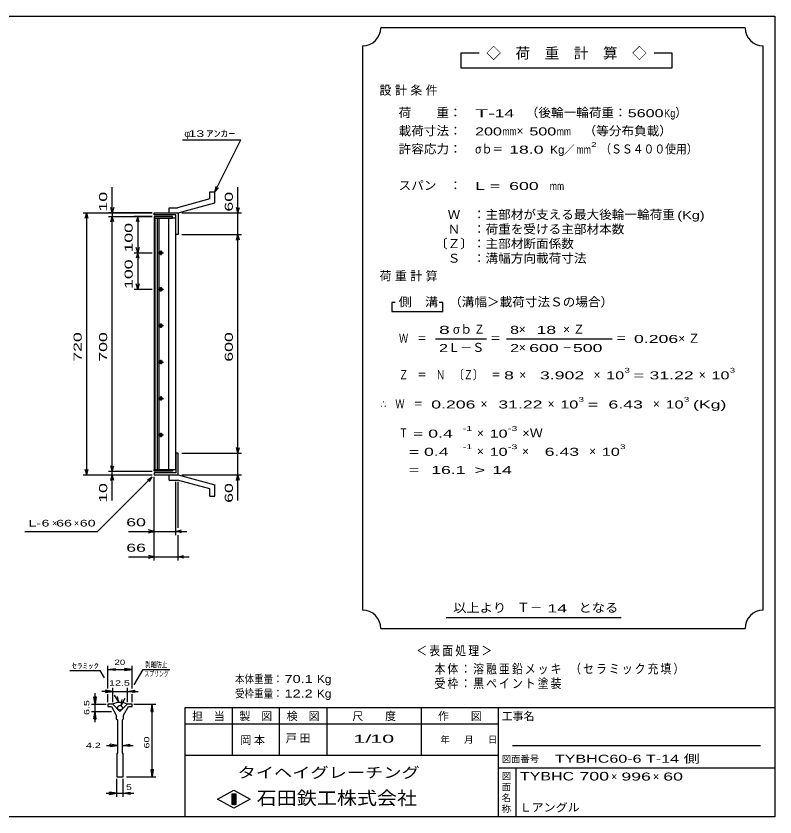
# Model space of a CAD drawing. Units: millimetres, scale not verified. Extents: x -1820 to 1724, y -1285 to 1059.
# Drawn here: x -359 to 1724, y -1141 to 1059 of the extents above; entities that cross this region are included whole.
import ezdxf
from ezdxf.enums import TextEntityAlignment as Align

# ---------------------------------------------------------------- set-up
doc = ezdxf.new("R2010")
doc.units = ezdxf.units.MM
doc.header["$LTSCALE"] = 10
for name, color, linetype, lineweight in [('0_2', 150, 'Continuous', 25), ('16', 3, 'Continuous', 25), ('19', 6, 'Continuous', 25), ('22', 2, 'Continuous', 25), ('32', 4, 'Continuous', 25)]:
    doc.layers.add(name, color=color, linetype=linetype, lineweight=lineweight)
doc.styles.add('ベクトル', font='')
doc.styles.get('ベクトル').set_extended_font_data('ベクトル')

msp = doc.modelspace()

# ---------------------------------------------------------------- linework, layer by layer
at = {"layer": '0_2'}
for p, q in [((-1736, 1059), (1724, 1059)), ((1724, 1059), (1724, -1141)), ((1724, -841), (104, -841)), ((104, -841), (104, -1141)), ((234, -841), (234, -971)), ((364, -971), (364, -841)), ((494, -841), (494, -971)), ((754, -971), (754, -841)), ((964, -841), (964, -1141)), ((964, -886), (104, -886)), ((1684, -946), (1004, -946)), ((104, -971), (964, -971)), ((964, -1006), (1724, -1006)), ((1014, -1141), (1014, -1006)), ((194, -1092), (239, -1067)), ((234, -1077), (244, -1077)), ((234, -1107), (234, -1077)), ((234, -1077), (236, -1077)), ((236, -1077), (236, -1107)), ((238, -1107), (238, -1077)), ((238, -1077), (240, -1077)), ((239, -1067), (284, -1092)), ((240, -1077), (240, -1107)), ((242, -1107), (242, -1077)), ((242, -1077), (244, -1077)), ((244, -1077), (244, -1107)), ((244, -1077), (244, -1107)), ((239, -1117), (194, -1092)), ((284, -1092), (239, -1117)), ((244, -1107), (234, -1107)), ((236, -1107), (238, -1107)), ((240, -1107), (242, -1107)), ((1724, -1141), (-1736, -1141))]:
    msp.add_line(p, q, dxfattribs=at)
at = {"layer": '16'}
for p, q in [((70, 508.5), (20, 508.5)), ((20, 508.5), (20, 504)), ((70, 504), (70, 508.5)), ((20, 504), (70, 504)), ((20, 504), (20, -187)), ((80, 504), (20, 504)), ((22, 504), (22, -187)), ((29, -187), (29, 504)), ((33, 504), (33, -187)), ((60, -187), (60, 504)), ((80, -187), (80, 504)), ((30, 408.5), (46, 408.5)), ((40, 411.5), (36, 411.5)), ((36, 405.5), (40, 405.5)), ((38, 414.5), (38, 402.5)), ((30, 308.5), (46, 308.5)), ((40, 311.5), (36, 311.5)), ((38, 314.5), (38, 302.5)), ((36, 305.5), (40, 305.5)), ((30, 208.5), (46, 208.5)), ((40, 211.5), (36, 211.5)), ((36, 205.5), (40, 205.5)), ((38, 214.5), (38, 202.5)), ((40, 111.5), (36, 111.5)), ((38, 114.5), (38, 102.5)), ((30, 108.5), (46, 108.5)), ((36, 105.5), (40, 105.5)), ((30, 8.5), (46, 8.5)), ((40, 11.5), (36, 11.5)), ((36, 5.5), (40, 5.5)), ((38, 14.5), (38, 2.5)), ((38, -85.5), (38, -97.5)), ((30, -91.5), (46, -91.5)), ((40, -88.5), (36, -88.5)), ((36, -94.5), (40, -94.5)), ((20, -187), (70, -187)), ((20, -191.5), (20, -187)), ((20, -187), (80, -187)), ((70, -191.5), (20, -191.5)), ((70, -187), (70, -191.5))]:
    msp.add_line(p, q, dxfattribs=at)
for centre, radius, start, end in [((36, 408.5), 3, 90, 270), ((38, 408.5), 4, 46.6, 133.4), ((38, 408.5), 4, 226.6, 313.4), ((40, 408.5), 3, 270, 90), ((36, 308.5), 3, 90, 270), ((38, 308.5), 4, 46.6, 133.4), ((40, 308.5), 3, 270, 90), ((38, 308.5), 4, 226.6, 313.4), ((36, 208.5), 3, 90, 270), ((38, 208.5), 4, 46.6, 133.4), ((38, 208.5), 4, 226.6, 313.4), ((40, 208.5), 3, 270, 90), ((36, 108.5), 3, 90, 270), ((38, 108.5), 4, 46.6, 133.4), ((40, 108.5), 3, 270, 90), ((38, 108.5), 4, 226.6, 313.4), ((36, 8.5), 3, 90, 270), ((38, 8.5), 4, 46.6, 133.4), ((38, 8.5), 4, 226.6, 313.4), ((40, 8.5), 3, 270, 90), ((38, -91.5), 4, 46.6, 133.4), ((36, -91.5), 3, 90, 270), ((38, -91.5), 4, 226.6, 313.4), ((40, -91.5), 3, 270, 90)]:
    msp.add_arc(centre, radius, start, end, dxfattribs=at)
at = {"layer": '19'}
for p, q in [((173, 576.5), (187, 576.5)), ((173, 556.5), (173, 576.5)), ((187, 545.5), (187, 576.5)), ((173, 556.5), (84, 532.5)), ((61, 532.5), (84, 532.5)), ((61, 518.5), (61, 532.5)), ((86, 518.5), (187, 545.5)), ((20, 512.5), (20, 518.5)), ((20, 518.5), (85, 518.5)), ((80, 512.5), (20, 512.5)), ((61, 518.5), (86, 518.5)), ((80, 458.5), (80, 512.5)), ((85, 518.5), (86, 517.5)), ((86, 517.5), (86, 458.5)), ((86, 458.5), (80, 458.5)), ((86, -141.5), (80, -141.5)), ((80, -141.5), (80, -195.5)), ((86, -200.5), (86, -141.5)), ((20, -195.5), (20, -201.5)), ((80, -195.5), (20, -195.5)), ((20, -201.5), (85, -201.5)), ((61, -201.5), (86, -201.5)), ((61, -215.5), (61, -201.5)), ((61, -215.5), (84, -215.5)), ((173, -239.5), (84, -215.5)), ((85, -201.5), (86, -200.5)), ((86, -201.5), (187, -228.5)), ((173, -259.5), (173, -239.5)), ((187, -259.5), (187, -228.5)), ((173, -259.5), (187, -259.5))]:
    msp.add_line(p, q, dxfattribs=at)
at = {"layer": '22', "color": 4}
for p, q in [((1642, 1027), (642, 1027)), ((592, 977), (592, -573)), ((1692, -573), (1692, 977)), ((912, 957), (862, 957)), ((862, 957), (862, 917)), ((1442, 957), (1392, 957)), ((1442, 917), (1442, 957)), ((862, 917), (1442, 917)), ((98, 718.5), (258, 718.5)), ((187, 576.5), (258, 718.5)), ((-95, 518.5), (-95, 588.5)), ((187, 576.5), (190, 591.1)), ((187, 576.5), (197, 587.5)), ((250, 518.5), (250, 588.5)), ((-95, 518.5), (-99, 533.5)), ((-91, 533.5), (-95, 518.5)), ((250, 518.5), (246, 533.5)), ((250, 518.5), (254, 533.5)), ((-175, 518.5), (15, 518.5)), ((-169, 503.5), (-165, 518.5)), ((-161, 503.5), (-165, 518.5)), ((-165, -201.5), (-165, 518.5)), ((15, 518.5), (-105, 518.5)), ((-105, 508.5), (15, 508.5)), ((-99, 493.5), (-95, 508.5)), ((-95, 518.5), (-95, 508.5)), ((-91, 493.5), (-95, 508.5)), ((-95, -191.5), (-95, 508.5)), ((15, 508.5), (-35, 508.5)), ((-25, 508.5), (-29, 493.5)), ((-21, 493.5), (-25, 508.5)), ((-25, 508.5), (-25, 408.5)), ((96, 518.5), (260, 518.5)), ((250, 458.5), (250, 518.5)), ((96, 458.5), (260, 458.5)), ((246, 443.5), (250, 458.5)), ((254, 443.5), (250, 458.5)), ((250, -141.5), (250, 458.5)), ((-25, 408.5), (-29, 423.5)), ((-21, 423.5), (-25, 408.5)), ((-35, 408.5), (15, 408.5)), ((-25, 408.5), (-29, 393.5)), ((-21, 393.5), (-25, 408.5)), ((-25, 408.5), (-25, 308.5)), ((-35, 308.5), (15, 308.5)), ((-25, 308.5), (-29, 323.5)), ((-21, 323.5), (-25, 308.5)), ((682, 272), (672, 272)), ((672, 272), (672, 247)), ((812, 272), (802, 272)), ((812, 247), (812, 272)), ((672, 247), (812, 247)), ((792, 172), (932, 172)), ((987, 172), (1277, 172)), ((250, -141.5), (246, -126.5)), ((250, -141.5), (254, -126.5)), ((96, -141.5), (260, -141.5)), ((250, -201.5), (250, -141.5)), ((-165, -201.5), (-169, -186.5)), ((-165, -201.5), (-161, -186.5)), ((-105, -191.5), (15, -191.5)), ((-95, -191.5), (-99, -176.5)), ((-95, -191.5), (-91, -176.5)), ((-95, -201.5), (-95, -191.5)), ((-175, -201.5), (15, -201.5)), ((-135, -356.5), (15, -206.5)), ((-105, -201.5), (15, -201.5)), ((-99, -216.5), (-95, -201.5)), ((-91, -216.5), (-95, -201.5)), ((-95, -271.5), (-95, -201.5)), ((2, -214.5), (15, -206.5)), ((7, -219.5), (15, -206.5)), ((20, -366.5), (20, -206.5)), ((20, -436.5), (20, -206.5)), ((96, -201.5), (260, -201.5)), ((246, -216.5), (250, -201.5)), ((254, -216.5), (250, -201.5)), ((250, -271.5), (250, -201.5)), ((80, -366.5), (80, -220.5)), ((86, -346.5), (86, -220.5)), ((-335, -356.5), (-135, -356.5)), ((-50, -356.5), (20, -356.5)), ((20, -356.5), (5, -352.5)), ((5, -360.5), (20, -356.5)), ((20, -356.5), (80, -356.5)), ((80, -356.5), (95, -352.5)), ((95, -360.5), (80, -356.5)), ((80, -356.5), (110, -356.5)), ((86, -436.5), (86, -366.5)), ((-50, -426.5), (20, -426.5)), ((20, -426.5), (5, -422.5)), ((5, -430.5), (20, -426.5)), ((20, -426.5), (86, -426.5)), ((86, -426.5), (101, -422.5)), ((101, -430.5), (86, -426.5)), ((86, -426.5), (116, -426.5)), ((822, -593), (1302, -593)), ((642, -623), (1642, -623))]:
    msp.add_line(p, q, dxfattribs=at)
for centre, start, end in [((592, 1027), 270, 0), ((1692, 1027), 180, 270), ((592, -623), 0, 90), ((1692, -623), 90, 180)]:
    msp.add_arc(centre, 50, start, end, dxfattribs=at)
at = {"layer": '32'}
for p, q in [((-211.38, -739.01), (-128.05, -739.01)), ((-116.38, -759.01), (-128.05, -739.01)), ((-107.05, -788.01), (-107.05, -726.01)), ((-107.05, -736.01), (-87.05, -733.01)), ((-87.05, -739.01), (-107.05, -736.01)), ((-107.05, -736.01), (-40.38, -736.01)), ((-87.05, -739.01), (-87.05, -733.01)), ((-40.38, -736.01), (-60.38, -733.01)), ((-60.38, -739.01), (-60.38, -733.01)), ((-60.38, -739.01), (-40.38, -736.01)), ((-40.38, -788.01), (-40.38, -726.01)), ((-34.38, -777.68), (-10.04, -735.68)), ((-10.04, -735.68), (63.29, -735.68)), ((-93.71, -826.01), (-93.71, -786.01)), ((-53.71, -786.01), (-53.71, -826.01)), ((-142.05, -831.01), (-145.05, -811.01)), ((-145.05, -811.01), (-139.05, -811.01)), ((-142.05, -831.01), (-142.05, -801.01)), ((-139.05, -811.01), (-142.05, -831.01)), ((-93.71, -796.01), (-123.71, -796.01)), ((-93.71, -796.01), (-113.71, -793.01)), ((-113.71, -793.01), (-113.71, -799.01)), ((-113.71, -799.01), (-93.71, -796.01)), ((-107.05, -826.01), (-107.05, -804.01)), ((-93.71, -796.01), (-53.71, -796.01)), ((-77.05, -826.01), (-88.71, -806.01)), ((-77.05, -826.01), (-80.71, -810.35)), ((-53.71, -796.01), (-33.71, -793.01)), ((-33.71, -799.01), (-53.71, -796.01)), ((-53.71, -796.01), (-23.71, -796.01)), ((-40.38, -826.01), (-40.38, -804.01)), ((-33.71, -793.01), (-33.71, -799.01)), ((-152.05, -831.01), (-112.05, -831.01)), ((-142.05, -851.01), (-142.05, -831.01)), ((-107.05, -831.01), (-107.05, -837.68)), ((-93.71, -831.01), (-107.05, -831.01)), ((-73.71, -851.01), (-93.71, -831.01)), ((-53.71, -831.01), (-73.71, -851.01)), ((-70.38, -834.35), (-59.04, -814.35)), ((-70.38, -834.35), (-68.04, -818.35)), ((-40.38, -831.01), (-53.71, -831.01)), ((-40.38, -837.68), (-40.38, -831.01)), ((-35.38, -831.01), (24.62, -831.01)), ((11.62, -851.01), (14.62, -831.01)), ((17.62, -851.01), (14.62, -831.01)), ((14.62, -1031.01), (14.62, -831.01)), ((-152.05, -851.01), (-97.05, -851.01)), ((-145.05, -871.01), (-142.05, -851.01)), ((-139.05, -871.01), (-142.05, -851.01)), ((-142.05, -881.01), (-142.05, -851.01)), ((-107.05, -837.68), (-97.05, -837.68)), ((-97.05, -837.68), (-83.71, -861.01)), ((-63.71, -861.01), (-50.38, -837.68)), ((-50.38, -837.68), (-40.38, -837.68)), ((11.62, -851.01), (17.62, -851.01)), ((-145.05, -871.01), (-139.05, -871.01)), ((-83.71, -861.01), (-83.71, -871.01)), ((-83.71, -871.01), (-80.38, -874.35)), ((-80.38, -874.35), (-80.38, -964.35)), ((-67.05, -874.35), (-63.71, -871.01)), ((-67.05, -964.35), (-67.05, -874.35)), ((-63.71, -871.01), (-63.71, -861.01)), ((-110.38, -944.35), (-80.38, -944.35)), ((-80.38, -944.35), (-100.38, -941.35)), ((-100.38, -947.35), (-100.38, -941.35)), ((-100.38, -947.35), (-80.38, -944.35)), ((-67.05, -944.35), (-47.05, -941.35)), ((-47.05, -947.35), (-67.05, -944.35)), ((-67.05, -944.35), (-37.05, -944.35)), ((-47.05, -947.35), (-47.05, -941.35)), ((-80.38, -964.35), (-82.05, -967.68)), ((-82.05, -967.68), (-82.05, -1031.01)), ((-65.38, -967.68), (-67.05, -964.35)), ((-65.38, -1031.01), (-65.38, -967.68)), ((14.62, -1031.01), (11.62, -1011.01)), ((11.62, -1011.01), (17.62, -1011.01)), ((17.62, -1011.01), (14.62, -1031.01)), ((-82.05, -1031.01), (-65.38, -1031.01)), ((-55.38, -1031.01), (24.62, -1031.01)), ((-82.05, -1086.01), (-82.05, -1036.01)), ((-65.38, -1086.01), (-65.38, -1036.01)), ((-112.05, -1076.01), (-82.05, -1076.01)), ((-82.05, -1076.01), (-102.05, -1073.01)), ((-102.05, -1079.01), (-102.05, -1073.01)), ((-102.05, -1079.01), (-82.05, -1076.01)), ((-82.05, -1076.01), (-65.38, -1076.01)), ((-65.38, -1076.01), (-45.38, -1073.01)), ((-45.38, -1079.01), (-65.38, -1076.01)), ((-65.38, -1076.01), (-35.38, -1076.01)), ((-45.38, -1079.01), (-45.38, -1073.01))]:
    msp.add_line(p, q, dxfattribs=at)
msp.add_circle((-73.71, -841.01), 6.67, dxfattribs=at)
msp.add_arc((-74.05, -876.69), 50, 66, 113, dxfattribs=at)

# ---------------------------------------------------------------- texts
at = {"layer": '0_2', "style": 'ベクトル'}
for s, height, p in [('担\u3000当', 21.99, (124, -864)), ('製\u3000図', 21.99, (254, -864)), ('検\u3000図', 21.99, (384, -864)), ('尺\u3000\u3000度', 21.99, (564, -864)), ('作\u3000\u3000図', 21.99, (799, -864)), ('工事名', 21.99, (974, -864)), ('年', 18.33, (806, -928.5)), ('月', 18.33, (871, -928.5)), ('日', 18.33, (936, -928.5)), ('図面番号', 18.33, (974, -981.5)), ('図', 18.33, (974, -1028.5)), ('面', 18.33, (974, -1058.5)), ('名', 18.33, (974, -1088.5)), ('称', 18.33, (974, -1118.5))]:
    msp.add_text(s, height=height, dxfattribs=at).set_placement(p, align=Align.MIDDLE_LEFT)
at = {"layer": '0_2', "color": 222, "style": 'ベクトル'}
for s, height, width, p in [('タイヘイグレーチング', 29.33, 1.25, (249, -1019)), ('石田鉄工株式会社', 36.66, 1.1, (301.5, -1089))]:
    msp.add_text(s, height=height, dxfattribs=dict(at, width=width)).set_placement(p, align=Align.MIDDLE_LEFT)
at = {"layer": '22', "style": 'ベクトル'}
for s, height, p in [('◇\u3000荷\u3000重\u3000計\u3000算\u3000◇', 29.33, (932, 957)), ('）', 24.19, (1450, 793.5)), ('×', 24.19, (1015, 743.5)), ('φ', 18.33, (103, 736)), ('／', 21.99, (1144.5, 692)), ('σｂ', 24.19, (840, 198.5)), ('×', 24.19, (1021, 198.5)), ('Ｌ－Ｓ', 24.19, (827, 148.5)), ('×', 24.19, (1021, 148.5)), ('×', 24.19, (1022, 73.5)), ('×', 24.19, (1226, 73.5)), ('×', 24.19, (1515, 73.5)), ('×', 24.19, (916, -6.5)), ('×', 24.19, (1100, -6.5)), ('×', 24.19, (1389, -6.5)), ('×', 24.19, (906, -86.5)), ('×', 24.19, (906, -136.5)), ('×', 24.19, (1030, -136.5)), ('×', 24.19, (1214, -136.5)), ('×', 18.33, (-260, -334)), ('×', 18.33, (-200, -334)), ('Ｔ－', 25.66, (1016, -565.5)), ('×', 21.99, (1274, -1030)), ('×', 21.99, (1389, -1030))]:
    msp.add_text(s, height=height, dxfattribs=at).set_placement(p, align=Align.MIDDLE_LEFT)
for s, height, width, p in [('荷\u3000\u3000重：\u3000', 24.19, 1.05, (691, 793.5)), ('T-', 21.99, 2, (901, 792)), (' 14 ', 21.99, 1.65, (941, 792)), ('（後輪一輪荷重：', 24.19, 1.05, (1040, 793.5)), ('5600', 21.99, 1.5, (1320, 792)), ('Kg', 21.99, 0.85, (1420, 792)), ('載荷寸法：\u3000', 24.19, 1.05, (691, 743.5)), ('200', 21.99, 1.5, (901, 742)), ('mm', 21.99, 0.8, (976, 742)), ('500', 21.99, 1.5, (1050, 742)), ('mm', 21.99, 0.8, (1125, 742)), ('\u3000（等分布負載）', 24.19, 1.05, (1164, 743.5)), (' 13 ', 18.33, 1.6, (103, 736)), ('ｱﾝｶｰ', 18.33, 1.6, (163, 736)), ('許容応力：\u3000', 24.19, 1.05, (691, 693.5)), ('σｂ＝', 24.19, 0.9, (901, 693.5)), ('2', 13.2, 1.5, (1219.5, 706)), ('（ＳＳ４００使用）', 24.19, 0.9, (1244.5, 693.5)), (' 18.0', 21.99, 1.65, (981, 692)), ('Kg', 21.99, 1.1, (1107, 692)), ('mm', 21.99, 0.8, (1179.5, 692)), ('スパン\u3000：\u3000', 24.19, 1.05, (691, 593.5)), ('L = ', 21.99, 1.65, (901, 592)), (' 600 ', 21.99, 1.65, (981, 592)), ('mm', 21.99, 0.8, (1106, 592)), ('\u3000Ｗ\u3000：主部材が支える最大後輪一輪荷重', 24.19, 1.05, (791, 513.5)), ('(Kg)', 21.99, 1.35, (1456, 512)), ('\u3000Ｎ\u3000：荷重を受ける主部材本数', 24.19, 1.05, (791, 473.5)), ('〔Ｚ〕：主部材断面係数', 24.19, 1.05, (791, 433.5)), ('\u3000Ｓ\u3000：溝幅方向載荷寸法', 24.19, 1.05, (791, 393.5)), ('側\u3000溝', 24.19, 1.1, (691, 273.5)), ('\u3000（溝幅＞載荷寸法Ｓの場合）', 24.19, 1.05, (795, 273.5)), ('8', 21.99, 1.8, (802, 197)), ('Ｚ', 24.19, 0.9, (898, 198.5)), ('8', 21.99, 1.5, (997, 197)), (' 18 ', 21.99, 1.65, (1056, 197)), ('Ｗ\u3000＝', 24.19, 0.75, (692, 173.5)), ('＝', 24.19, 0.9, (942, 173.5)), ('＝', 24.19, 0.9, (1287, 173.5)), ('0.206', 21.99, 1.65, (1337, 172)), ('2', 21.99, 1.5, (802, 147)), ('2', 21.99, 1.5, (997, 147)), (' 600 ', 21.99, 1.65, (1036, 147)), (' 500 ', 21.99, 1.65, (1156, 147)), ('－', 24.19, 0.75, (1141, 148.5)), ('Ｚ\u3000＝\u3000Ｎ\u3000〔Ｚ〕\u3000＝', 24.19, 0.75, (692, 73.5)), ('3', 13.2, 1.5, (1311, 86)), ('3', 13.2, 1.5, (1600, 86)), (' 8 ', 21.99, 1.65, (967, 72)), ('  3.902', 21.99, 1.65, (1052, 72)), ('10', 21.99, 1.5, (1261, 72)), ('=', 21.99, 1.7, (1336, 72)), (' 31.22', 21.99, 1.65, (1366, 72)), ('10', 21.99, 1.5, (1550, 72)), ('∴\u3000Ｗ\u3000＝', 24.19, 0.75, (642, -6.5)), (' 0.206', 21.99, 1.65, (767, -8)), (' 31.22', 21.99, 1.65, (951, -8)), ('10', 21.99, 1.5, (1135, -8)), ('3', 13.2, 1.5, (1185, 6)), ('  6.43', 21.99, 1.65, (1240, -8)), ('10', 21.99, 1.5, (1424, -8)), ('3', 13.2, 1.5, (1474, 6)), ('(Kg)', 21.99, 1.65, (1499, -8)), ('=', 21.99, 1.7, (1210, -8)), ('Ｔ', 24.19, 0.75, (692, -86.5)), (' = 0.4', 21.99, 1.65, (717, -88)), ('-1', 13.2, 1.65, (867, -74)), ('10', 21.99, 1.5, (941, -88)), ('-3', 13.2, 1.65, (991, -74)), ('×Ｗ', 24.19, 1.1, (1030, -86.5)), ('  = 0.4', 21.99, 1.65, (692, -138)), ('-1', 13.2, 1.65, (867, -124)), ('10', 21.99, 1.5, (941, -138)), ('-3', 13.2, 1.65, (991, -124)), ('  6.43', 21.99, 1.65, (1065, -138)), ('10', 21.99, 1.5, (1249, -138)), ('3', 13.2, 1.5, (1299, -124)), ('  =', 21.99, 1.65, (692, -188)), (' 16.1', 21.99, 1.65, (767, -188)), ('>', 21.99, 1.7, (899.5, -188)), (' 14 ', 21.99, 1.65, (934.5, -188)), ('L-', 18.33, 1.6, (-325, -334)), (' 6 ', 18.33, 1.6, (-300, -334)), (' 66 ', 18.33, 1.6, (-260, -334)), (' 60 ', 18.33, 1.6, (-195, -334)), (' 60 ', 21.99, 1.65, (-70, -331.5)), (' 66 ', 21.99, 1.65, (-70, -401.5)), ('以上より\u3000', 24.19, 1.1, (841, -566.5)), (' 14 ', 21.99, 1.65, (1086, -568)), ('となる', 24.19, 1.1, (1185, -566.5)), ('本体重量：', 21.99, 0.85, (242, -762)), (' 70.1', 21.99, 1.35, (367, -762)), ('Kg', 21.99, 1.1, (467, -762)), ('受枠重量：', 21.99, 0.85, (242, -802)), (' 12.2', 21.99, 1.35, (367, -802)), ('Kg', 21.99, 1.1, (467, -802)), ('1/', 21.99, 2, (567, -926)), (' 10 ', 21.99, 2, (597, -926)), ('TYBHC60-6 T-14 側', 21.99, 1.5, (1120, -981)), ('TYBHC', 23.46, 1.4, (1024, -1029)), (' 700 ', 23.46, 1.55, (1174, -1029)), (' 996 ', 21.99, 1.65, (1289, -1030)), (' 60 ', 21.99, 1.65, (1404, -1030)), ('Ｌアングル', 21.99, 1.1, (1023, -1115))]:
    msp.add_text(s, height=height, dxfattribs=dict(at, width=width)).set_placement(p, align=Align.MIDDLE_LEFT)
at = {"layer": '22', "style": 'ベクトル', "width": 1.65}
for s, p in [(' 10 ', (-120, 508.5)), (' 60 ', (225, 508.5)), (' 100 ', (-50, 396)), (' 100 ', (-50, 296)), (' 720 ', (-190, 96)), (' 700 ', (-120, 96)), (' 600 ', (225, 96)), (' 10 ', (-120, -291.5)), (' 60 ', (225, -291.5))]:
    msp.add_text(s, height=21.99, rotation=90, dxfattribs=at).set_placement(p, align=Align.MIDDLE_LEFT)
at = {"layer": '22', "attachment_point": 4, "style": 'ベクトル'}
for s, insert, char_height in [('\\T1.28;設計条件', (638.5, 853.5), 24.19), ('\\T1.28;荷重計算', (638.5, 343.5), 24.19), ('\\T1.42;×Ｚ', (1142.5, 198.5), 24.19), ('\\T1.42;×Ｚ', (1458.5, 173.5), 24.19), ('\\T1.2;\\W0.85;＜表面処理＞', (739.5, -685.5), 25.66), ('\\T1.19;\\W0.85;本体：溶融亜鉛メッキ', (789.5, -735.5), 25.66), ('\\T1.19;\\W0.85;（セラミック充填）', (1162, -735.5), 25.66), ('\\T1.19;\\W0.85;受枠：黒ペイント塗装', (789.5, -775.5), 25.66), ('\\T1.25;岡本\u3000', (256.5, -931), 21.99), ('\\T1.25;戸田\u3000', (381.5, -926), 21.99)]:
    msp.add_mtext(s, dxfattribs=dict(at, insert=insert, char_height=char_height))
at = {"layer": '32', "color": 2, "style": 'ベクトル'}
for s, width, p in [('ｾﾗﾐｯｸ', 1.5, (-206.38, -726.01)), ('20', 1.35, (-88.71, -716.01)), ('剥離防止', 0.75, (-5.04, -722.68)), ('スプリング', 0.65, (-6.71, -747.68)), ('12.5', 1.5, (-103.71, -773.01)), (' 4.2 ', 1.5, (-175.38, -944.35)), (' 5 ', 1.5, (-65.38, -1059.01))]:
    msp.add_text(s, height=14.66, dxfattribs=dict(at, width=width)).set_placement(p, align=Align.MIDDLE_LEFT)
at = {"layer": '32', "color": 2, "style": 'ベクトル', "width": 1.5}
for s, p in [('6.5', (-165.05, -861.01)), (' 60 ', (-0.38, -961.01))]:
    msp.add_text(s, height=14.66, rotation=90, dxfattribs=at).set_placement(p, align=Align.MIDDLE_LEFT)

doc.saveas('drawing.dxf')
